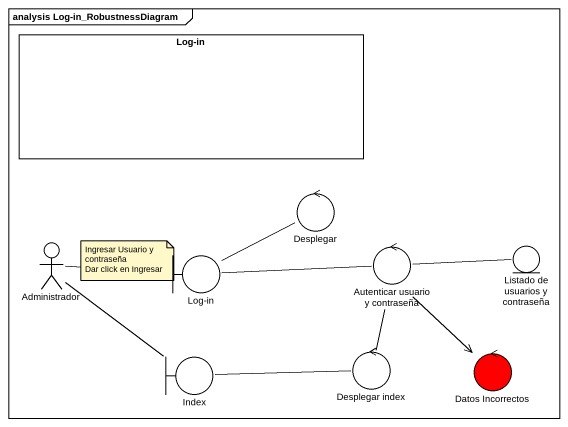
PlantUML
@startuml
mainframe analysis Log-in_RobustnessDiagram
rectangle "Log-in" as Log_in
control Desplegar
actor Administrador
boundary "Log-in" as Log_in_2
control "Autenticar usuario y contraseña" as Autenticar_usuario_y
entity "Listado de usuarios y contraseña" as Listado_de_usuarios_y
boundary Index
control "Desplegar index" as Desplegar_index
control "Datos Incorrectos" as Datos_Incorrectos #FF0000
Desplegar -left- Log_in_2
Administrador -right- Log_in_2
Administrador -- Index
Log_in_2 -right- Autenticar_usuario_y
Autenticar_usuario_y -right- Listado_de_usuarios_y
Autenticar_usuario_y --> Datos_Incorrectos
Desplegar_index -up- Autenticar_usuario_y
Desplegar_index -left- Index
note as N1
  Ingresar Usuario y contraseña
  Dar click en Ingresar
end note
@enduml
